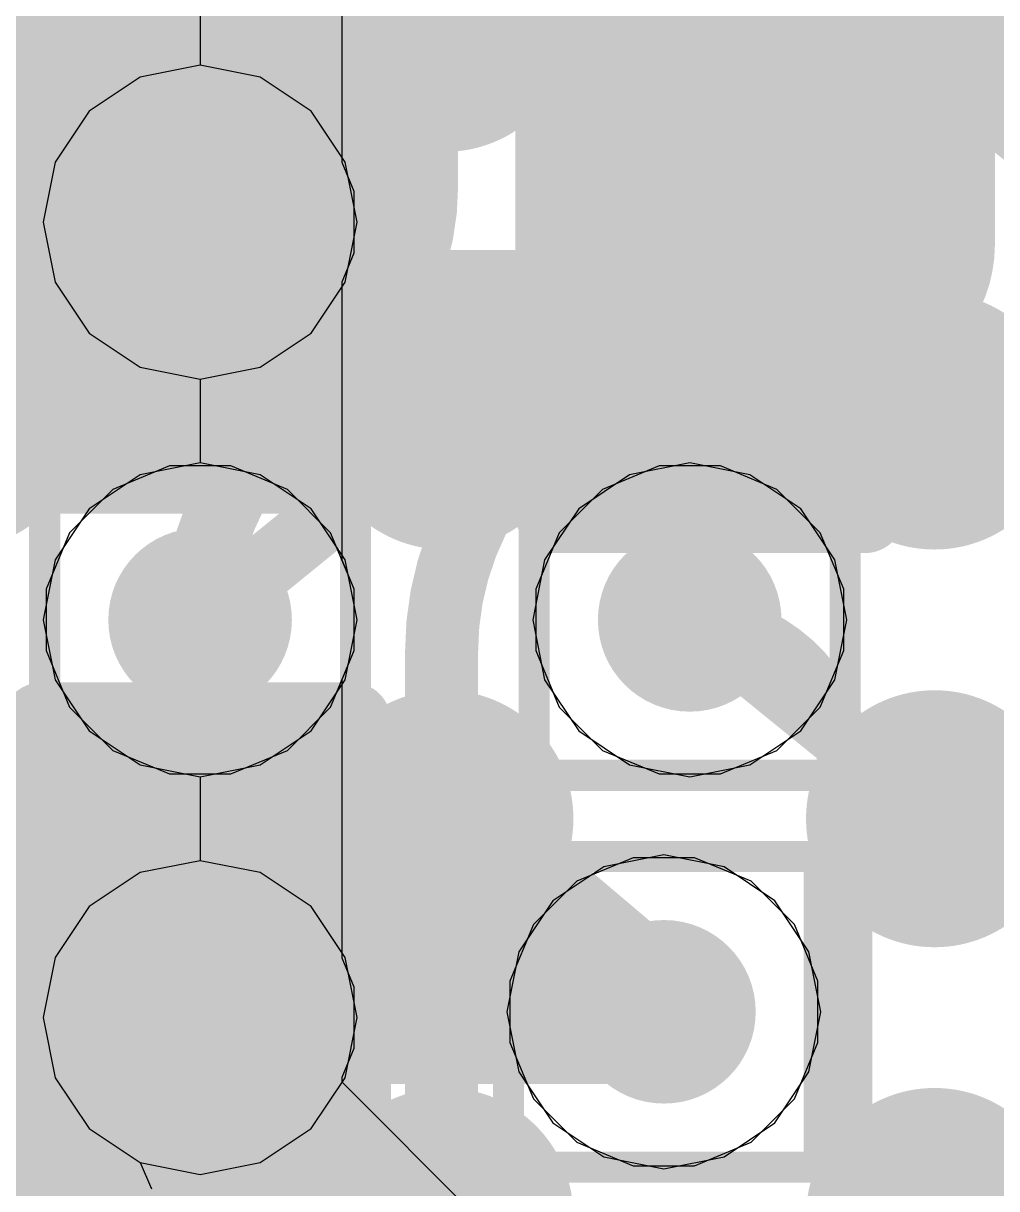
# Model space of a CAD drawing. Header units: inches. Extents: x -6 to 284, y -12 to 154.
# Drawn here: x 75.113 to 76.703, y 3.254 to 5.158 of the extents above; entities that cross this region are included whole.
import ezdxf

# ---------------------------------------------------------------- set-up
doc = ezdxf.new("R2010")
doc.units = ezdxf.units.IN
for name, color, linetype in [('Bottom Layer', 5, 'Continuous'), ('Bottom Overlay', 54, 'Continuous'), ('Bottom Paste', 16, 'Continuous'), ('Bottom Solder', 6, 'Continuous'), ('Drill Drawing', 1, 'Continuous'), ('GND-1', 16, 'Continuous'), ('GND-2', 90, 'Continuous'), ('GND-3', 216, 'Continuous'), ('GND-4', 54, 'Continuous'), ('PWR-1', 156, 'Continuous'), ('PWR-2', 130, 'Continuous'), ('Signal L1', 76, 'Continuous'), ('Signal L2', 6, 'Continuous'), ('Top Layer', 1, 'Continuous'), ('Top Paste', 8, 'Continuous'), ('Top Solder', 216, 'Continuous'), ('Via Holes', 16, 'Continuous')]:
    doc.layers.add(name, color=color, linetype=linetype)

# ---------------------------------------------------------------- blocks, each defined once
blk = doc.blocks.new('200_WFBGA__10_15__127')
at = {"layer": 'Top Layer'}
h = blk.add_hatch(color=1, dxfattribs=at)
edge = h.paths.add_edge_path()
edge.add_arc((1.1999, -3.5751), 0.16, 0, 360)
h = blk.add_hatch(color=1, dxfattribs=at)
edge = h.paths.add_edge_path()
edge.add_arc((2, -3.5751), 0.16, 0, 360)
h = blk.add_hatch(color=1, dxfattribs=at)
edge = h.paths.add_edge_path()
edge.add_arc((2.8001, -3.5751), 0.16, 0, 360)
h = blk.add_hatch(color=1, dxfattribs=at)
edge = h.paths.add_edge_path()
edge.add_arc((1.1999, -4.225), 0.16, 0, 360)
h = blk.add_hatch(color=1, dxfattribs=at)
edge = h.paths.add_edge_path()
edge.add_arc((2, -4.225), 0.16, 0, 360)
h = blk.add_hatch(color=1, dxfattribs=at)
edge = h.paths.add_edge_path()
edge.add_arc((2.8001, -4.225), 0.16, 0, 360)
h = blk.add_hatch(color=1, dxfattribs=at)
edge = h.paths.add_edge_path()
edge.add_arc((1.1999, -4.875), 0.16, 0, 360)
h = blk.add_hatch(color=1, dxfattribs=at)
edge = h.paths.add_edge_path()
edge.add_arc((2, -4.875), 0.16, 0, 360)
h = blk.add_hatch(color=1, dxfattribs=at)
edge = h.paths.add_edge_path()
edge.add_arc((2.8001, -4.875), 0.16, 0, 360)
h = blk.add_hatch(color=1, dxfattribs=at)
edge = h.paths.add_edge_path()
edge.add_arc((1.1999, -5.525), 0.16, 0, 360)
h = blk.add_hatch(color=1, dxfattribs=at)
edge = h.paths.add_edge_path()
edge.add_arc((2, -5.525), 0.16, 0, 360)
h = blk.add_hatch(color=1, dxfattribs=at)
edge = h.paths.add_edge_path()
edge.add_arc((2.8001, -5.525), 0.16, 0, 360)
at = {"layer": 'Top Paste'}
h = blk.add_hatch(color=8, dxfattribs=at)
edge = h.paths.add_edge_path()
edge.add_arc((1.1999, -3.5751), 0.16, 0, 360)
h = blk.add_hatch(color=8, dxfattribs=at)
edge = h.paths.add_edge_path()
edge.add_arc((2, -3.5751), 0.16, 0, 360)
h = blk.add_hatch(color=8, dxfattribs=at)
edge = h.paths.add_edge_path()
edge.add_arc((2.8001, -3.5751), 0.16, 0, 360)
h = blk.add_hatch(color=8, dxfattribs=at)
edge = h.paths.add_edge_path()
edge.add_arc((1.1999, -4.225), 0.16, 0, 360)
h = blk.add_hatch(color=8, dxfattribs=at)
edge = h.paths.add_edge_path()
edge.add_arc((2, -4.225), 0.16, 0, 360)
h = blk.add_hatch(color=8, dxfattribs=at)
edge = h.paths.add_edge_path()
edge.add_arc((2.8001, -4.225), 0.16, 0, 360)
h = blk.add_hatch(color=8, dxfattribs=at)
edge = h.paths.add_edge_path()
edge.add_arc((1.1999, -4.875), 0.16, 0, 360)
h = blk.add_hatch(color=8, dxfattribs=at)
edge = h.paths.add_edge_path()
edge.add_arc((2, -4.875), 0.16, 0, 360)
h = blk.add_hatch(color=8, dxfattribs=at)
edge = h.paths.add_edge_path()
edge.add_arc((2.8001, -4.875), 0.16, 0, 360)
h = blk.add_hatch(color=8, dxfattribs=at)
edge = h.paths.add_edge_path()
edge.add_arc((1.1999, -5.525), 0.16, 0, 360)
h = blk.add_hatch(color=8, dxfattribs=at)
edge = h.paths.add_edge_path()
edge.add_arc((2, -5.525), 0.16, 0, 360)
h = blk.add_hatch(color=8, dxfattribs=at)
edge = h.paths.add_edge_path()
edge.add_arc((2.8001, -5.525), 0.16, 0, 360)
at = {"layer": 'Top Solder'}
h = blk.add_hatch(color=216, dxfattribs=at)
edge = h.paths.add_edge_path()
edge.add_arc((1.1999, -3.5751), 0.21, 0, 360)
h = blk.add_hatch(color=216, dxfattribs=at)
edge = h.paths.add_edge_path()
edge.add_arc((2, -3.5751), 0.21, 0, 360)
h = blk.add_hatch(color=216, dxfattribs=at)
edge = h.paths.add_edge_path()
edge.add_arc((2.8001, -3.5751), 0.21, 0, 360)
h = blk.add_hatch(color=216, dxfattribs=at)
edge = h.paths.add_edge_path()
edge.add_arc((1.1999, -4.225), 0.21, 0, 360)
h = blk.add_hatch(color=216, dxfattribs=at)
edge = h.paths.add_edge_path()
edge.add_arc((2, -4.225), 0.21, 0, 360)
h = blk.add_hatch(color=216, dxfattribs=at)
edge = h.paths.add_edge_path()
edge.add_arc((2.8001, -4.225), 0.21, 0, 360)
h = blk.add_hatch(color=216, dxfattribs=at)
edge = h.paths.add_edge_path()
edge.add_arc((1.1999, -4.875), 0.21, 0, 360)
h = blk.add_hatch(color=216, dxfattribs=at)
edge = h.paths.add_edge_path()
edge.add_arc((2, -4.875), 0.21, 0, 360)
h = blk.add_hatch(color=216, dxfattribs=at)
edge = h.paths.add_edge_path()
edge.add_arc((2.8001, -4.875), 0.21, 0, 360)
h = blk.add_hatch(color=216, dxfattribs=at)
edge = h.paths.add_edge_path()
edge.add_arc((1.1999, -5.525), 0.21, 0, 360)
h = blk.add_hatch(color=216, dxfattribs=at)
edge = h.paths.add_edge_path()
edge.add_arc((2, -5.525), 0.21, 0, 360)
h = blk.add_hatch(color=216, dxfattribs=at)
edge = h.paths.add_edge_path()
edge.add_arc((2.8001, -5.525), 0.21, 0, 360)
blk = doc.blocks.new('C___0402_B_296')
at = {"layer": 'Bottom Layer'}
for points in [[(-0.2413, 0.3175), (-0.2413, -0.3175), (-0.6985, -0.3175), (-0.6985, 0.3175)], [(0.6985, 0.3175), (0.6985, -0.3175), (0.2413, -0.3175), (0.2413, 0.3175)]]:
    blk.add_hatch(color=5, dxfattribs=at).paths.add_polyline_path(points)
at = {"layer": 'Bottom Paste'}
for points in [[(-0.2413, 0.3175), (-0.2413, -0.3175), (-0.6985, -0.3175), (-0.6985, 0.3175)], [(0.6985, 0.3175), (0.6985, -0.3175), (0.2413, -0.3175), (0.2413, 0.3175)]]:
    blk.add_hatch(color=16, dxfattribs=at).paths.add_polyline_path(points)
at = {"layer": 'Bottom Solder'}
for points in [[(-0.1813, 0.3775), (-0.1813, -0.3775), (-0.7585, -0.3775), (-0.7585, 0.3775)], [(0.7585, 0.3775), (0.7585, -0.3775), (0.1813, -0.3775), (0.1813, 0.3775)]]:
    blk.add_hatch(color=6, dxfattribs=at).paths.add_polyline_path(points)
at = {"layer": 'Bottom Overlay'}
for points in [[(-0.7874, -0.4064, 0.127, 0.127, 0), (-0.7874, 0.4064, 0.127, 0.127, 0)], [(-0.7874, 0.4064, 0.127, 0.127, 0), (-0.2794, 0.4064, 0.127, 0.127, 0)], [(0.2794, 0.4064, 0.127, 0.127, 0), (0.7874, 0.4064, 0.127, 0.127, 0)], [(0.7874, -0.4064, 0.127, 0.127, 0), (0.7874, 0.4064, 0.127, 0.127, 0)], [(-0.7874, -0.4064, 0.127, 0.127, 0), (-0.2794, -0.4064, 0.127, 0.127, 0)], [(0.2794, -0.4064, 0.127, 0.127, 0), (0.7874, -0.4064, 0.127, 0.127, 0)]]:
    blk.add_lwpolyline(points, format="xyseb", dxfattribs=at)
for points in [[(-0.8191, 0.4064, 0.0635, 0.0635, 1), (-0.7556, 0.4064, 0.0635, 0.0635, 1)], [(-0.8191, 0.4064, 0.0635, 0.0635, 1), (-0.7556, 0.4064, 0.0635, 0.0635, 1)], [(-0.3111, 0.4064, 0.0635, 0.0635, 1), (-0.2477, 0.4064, 0.0635, 0.0635, 1)], [(0.2477, 0.4064, 0.0635, 0.0635, 1), (0.3111, 0.4064, 0.0635, 0.0635, 1)], [(0.7556, 0.4064, 0.0635, 0.0635, 1), (0.8191, 0.4064, 0.0635, 0.0635, 1)], [(0.7556, 0.4064, 0.0635, 0.0635, 1), (0.8191, 0.4064, 0.0635, 0.0635, 1)], [(-0.8191, -0.4064, 0.0635, 0.0635, 1), (-0.7556, -0.4064, 0.0635, 0.0635, 1)], [(-0.8191, -0.4064, 0.0635, 0.0635, 1), (-0.7556, -0.4064, 0.0635, 0.0635, 1)], [(-0.3111, -0.4064, 0.0635, 0.0635, 1), (-0.2477, -0.4064, 0.0635, 0.0635, 1)], [(0.2477, -0.4064, 0.0635, 0.0635, 1), (0.3111, -0.4064, 0.0635, 0.0635, 1)], [(0.7556, -0.4064, 0.0635, 0.0635, 1), (0.8191, -0.4064, 0.0635, 0.0635, 1)], [(0.7556, -0.4064, 0.0635, 0.0635, 1), (0.8191, -0.4064, 0.0635, 0.0635, 1)]]:
    blk.add_lwpolyline(points, format="xyseb", close=True, dxfattribs=at)
blk = doc.blocks.new('C___0402_B_299')
at = {"layer": 'Bottom Layer'}
for points in [[(-0.2413, 0.3175), (-0.2413, -0.3175), (-0.6985, -0.3175), (-0.6985, 0.3175)], [(0.6985, 0.3175), (0.6985, -0.3175), (0.2413, -0.3175), (0.2413, 0.3175)]]:
    blk.add_hatch(color=5, dxfattribs=at).paths.add_polyline_path(points)
at = {"layer": 'Bottom Paste'}
for points in [[(-0.2413, 0.3175), (-0.2413, -0.3175), (-0.6985, -0.3175), (-0.6985, 0.3175)], [(0.6985, 0.3175), (0.6985, -0.3175), (0.2413, -0.3175), (0.2413, 0.3175)]]:
    blk.add_hatch(color=16, dxfattribs=at).paths.add_polyline_path(points)
at = {"layer": 'Bottom Solder'}
for points in [[(-0.1813, 0.3775), (-0.1813, -0.3775), (-0.7585, -0.3775), (-0.7585, 0.3775)], [(0.7585, 0.3775), (0.7585, -0.3775), (0.1813, -0.3775), (0.1813, 0.3775)]]:
    blk.add_hatch(color=6, dxfattribs=at).paths.add_polyline_path(points)
at = {"layer": 'Bottom Overlay'}
for points in [[(-0.7874, 0.4064, 0.127, 0.127, 0), (-0.7874, -0.4064, 0.127, 0.127, 0)], [(-0.2794, 0.4064, 0.127, 0.127, 0), (-0.7874, 0.4064, 0.127, 0.127, 0)], [(0.7874, 0.4064, 0.127, 0.127, 0), (0.2794, 0.4064, 0.127, 0.127, 0)], [(0.7874, 0.4064, 0.127, 0.127, 0), (0.7874, -0.4064, 0.127, 0.127, 0)], [(-0.2794, -0.4064, 0.127, 0.127, 0), (-0.7874, -0.4064, 0.127, 0.127, 0)], [(0.7874, -0.4064, 0.127, 0.127, 0), (0.2794, -0.4064, 0.127, 0.127, 0)]]:
    blk.add_lwpolyline(points, format="xyseb", dxfattribs=at)
for points in [[(-0.8191, 0.4064, 0.0635, 0.0635, 1), (-0.7556, 0.4064, 0.0635, 0.0635, 1)], [(-0.8191, 0.4064, 0.0635, 0.0635, 1), (-0.7556, 0.4064, 0.0635, 0.0635, 1)], [(-0.3111, 0.4064, 0.0635, 0.0635, 1), (-0.2477, 0.4064, 0.0635, 0.0635, 1)], [(0.2477, 0.4064, 0.0635, 0.0635, 1), (0.3111, 0.4064, 0.0635, 0.0635, 1)], [(0.7556, 0.4064, 0.0635, 0.0635, 1), (0.8191, 0.4064, 0.0635, 0.0635, 1)], [(0.7556, 0.4064, 0.0635, 0.0635, 1), (0.8191, 0.4064, 0.0635, 0.0635, 1)], [(-0.8191, -0.4064, 0.0635, 0.0635, 1), (-0.7556, -0.4064, 0.0635, 0.0635, 1)], [(-0.8191, -0.4064, 0.0635, 0.0635, 1), (-0.7556, -0.4064, 0.0635, 0.0635, 1)], [(-0.3111, -0.4064, 0.0635, 0.0635, 1), (-0.2477, -0.4064, 0.0635, 0.0635, 1)], [(0.2477, -0.4064, 0.0635, 0.0635, 1), (0.3111, -0.4064, 0.0635, 0.0635, 1)], [(0.7556, -0.4064, 0.0635, 0.0635, 1), (0.8191, -0.4064, 0.0635, 0.0635, 1)], [(0.7556, -0.4064, 0.0635, 0.0635, 1), (0.8191, -0.4064, 0.0635, 0.0635, 1)]]:
    blk.add_lwpolyline(points, format="xyseb", close=True, dxfattribs=at)
blk = doc.blocks.new('C___0402_B_307')
at = {"layer": 'Bottom Layer'}
for points in [[(-0.2413, 0.3175), (-0.2413, -0.3175), (-0.6985, -0.3175), (-0.6985, 0.3175)], [(0.6985, 0.3175), (0.6985, -0.3175), (0.2413, -0.3175), (0.2413, 0.3175)]]:
    blk.add_hatch(color=5, dxfattribs=at).paths.add_polyline_path(points)
at = {"layer": 'Bottom Paste'}
for points in [[(-0.2413, 0.3175), (-0.2413, -0.3175), (-0.6985, -0.3175), (-0.6985, 0.3175)], [(0.6985, 0.3175), (0.6985, -0.3175), (0.2413, -0.3175), (0.2413, 0.3175)]]:
    blk.add_hatch(color=16, dxfattribs=at).paths.add_polyline_path(points)
at = {"layer": 'Bottom Solder'}
for points in [[(-0.1813, 0.3775), (-0.1813, -0.3775), (-0.7585, -0.3775), (-0.7585, 0.3775)], [(0.7585, 0.3775), (0.7585, -0.3775), (0.1813, -0.3775), (0.1813, 0.3775)]]:
    blk.add_hatch(color=6, dxfattribs=at).paths.add_polyline_path(points)
at = {"layer": 'Bottom Overlay'}
for points in [[(-0.7874, 0.4064, 0.127, 0.127, 0), (-0.7874, -0.4064, 0.127, 0.127, 0)], [(-0.2794, 0.4064, 0.127, 0.127, 0), (-0.7874, 0.4064, 0.127, 0.127, 0)], [(0.7874, 0.4064, 0.127, 0.127, 0), (0.2794, 0.4064, 0.127, 0.127, 0)], [(0.7874, 0.4064, 0.127, 0.127, 0), (0.7874, -0.4064, 0.127, 0.127, 0)], [(-0.2794, -0.4064, 0.127, 0.127, 0), (-0.7874, -0.4064, 0.127, 0.127, 0)], [(0.7874, -0.4064, 0.127, 0.127, 0), (0.2794, -0.4064, 0.127, 0.127, 0)]]:
    blk.add_lwpolyline(points, format="xyseb", dxfattribs=at)
for points in [[(-0.8191, 0.4064, 0.0635, 0.0635, 1), (-0.7556, 0.4064, 0.0635, 0.0635, 1)], [(-0.8191, 0.4064, 0.0635, 0.0635, 1), (-0.7556, 0.4064, 0.0635, 0.0635, 1)], [(-0.3111, 0.4064, 0.0635, 0.0635, 1), (-0.2477, 0.4064, 0.0635, 0.0635, 1)], [(0.2477, 0.4064, 0.0635, 0.0635, 1), (0.3111, 0.4064, 0.0635, 0.0635, 1)], [(0.7556, 0.4064, 0.0635, 0.0635, 1), (0.8191, 0.4064, 0.0635, 0.0635, 1)], [(0.7556, 0.4064, 0.0635, 0.0635, 1), (0.8191, 0.4064, 0.0635, 0.0635, 1)], [(-0.8191, -0.4064, 0.0635, 0.0635, 1), (-0.7556, -0.4064, 0.0635, 0.0635, 1)], [(-0.8191, -0.4064, 0.0635, 0.0635, 1), (-0.7556, -0.4064, 0.0635, 0.0635, 1)], [(-0.3111, -0.4064, 0.0635, 0.0635, 1), (-0.2477, -0.4064, 0.0635, 0.0635, 1)], [(0.2477, -0.4064, 0.0635, 0.0635, 1), (0.3111, -0.4064, 0.0635, 0.0635, 1)], [(0.7556, -0.4064, 0.0635, 0.0635, 1), (0.8191, -0.4064, 0.0635, 0.0635, 1)], [(0.7556, -0.4064, 0.0635, 0.0635, 1), (0.8191, -0.4064, 0.0635, 0.0635, 1)]]:
    blk.add_lwpolyline(points, format="xyseb", close=True, dxfattribs=at)

msp = doc.modelspace()

# ---------------------------------------------------------------- hatches: boundary and pattern name
at = {"layer": 'Bottom Layer'}
h = msp.add_hatch(color=5, dxfattribs=at)
edge = h.paths.add_edge_path()
edge.add_arc((75.4018, 4.8332), 0.15, 0, 360)
h = msp.add_hatch(color=5, dxfattribs=at)
edge = h.paths.add_edge_path()
edge.add_arc((75.4018, 4.1832), 0.15, 0, 360)
h = msp.add_hatch(color=5, dxfattribs=at)
edge = h.paths.add_edge_path()
edge.add_arc((76.2018, 4.1832), 0.15, 0, 360)
h = msp.add_hatch(color=5, dxfattribs=at)
edge = h.paths.add_edge_path()
edge.add_arc((75.4018, 3.5332), 0.15, 0, 360)
h = msp.add_hatch(color=5, dxfattribs=at)
edge = h.paths.add_edge_path()
edge.add_arc((76.1597, 3.5427), 0.15, 0, 360)
at = {"layer": 'GND-1'}
h = msp.add_hatch(color=16, dxfattribs=at)
edge = h.paths.add_edge_path()
edge.add_arc((75.4018, 4.8332), 0.15, 0, 360)
h = msp.add_hatch(color=16, dxfattribs=at)
edge = h.paths.add_edge_path()
edge.add_arc((75.4018, 4.1832), 0.15, 0, 360)
h = msp.add_hatch(color=16, dxfattribs=at)
edge = h.paths.add_edge_path()
edge.add_arc((76.2018, 4.1832), 0.15, 0, 360)
h = msp.add_hatch(color=16, dxfattribs=at)
edge = h.paths.add_edge_path()
edge.add_arc((75.4018, 3.5332), 0.15, 0, 360)
h = msp.add_hatch(color=16, dxfattribs=at)
edge = h.paths.add_edge_path()
edge.add_arc((76.1597, 3.5427), 0.15, 0, 360)
at = {"layer": 'GND-2'}
h = msp.add_hatch(color=90, dxfattribs=at)
edge = h.paths.add_edge_path()
edge.add_arc((75.4018, 4.8332), 0.15, 0, 360)
h = msp.add_hatch(color=90, dxfattribs=at)
edge = h.paths.add_edge_path()
edge.add_arc((75.4018, 4.1832), 0.15, 0, 360)
h = msp.add_hatch(color=90, dxfattribs=at)
edge = h.paths.add_edge_path()
edge.add_arc((76.2018, 4.1832), 0.15, 0, 360)
h = msp.add_hatch(color=90, dxfattribs=at)
edge = h.paths.add_edge_path()
edge.add_arc((75.4018, 3.5332), 0.15, 0, 360)
h = msp.add_hatch(color=90, dxfattribs=at)
edge = h.paths.add_edge_path()
edge.add_arc((76.1597, 3.5427), 0.15, 0, 360)
at = {"layer": 'GND-3'}
h = msp.add_hatch(color=216, dxfattribs=at)
edge = h.paths.add_edge_path()
edge.add_arc((75.4018, 4.8332), 0.15, 0, 360)
h = msp.add_hatch(color=216, dxfattribs=at)
edge = h.paths.add_edge_path()
edge.add_arc((75.4018, 4.1832), 0.15, 0, 360)
h = msp.add_hatch(color=216, dxfattribs=at)
edge = h.paths.add_edge_path()
edge.add_arc((76.2018, 4.1832), 0.15, 0, 360)
h = msp.add_hatch(color=216, dxfattribs=at)
edge = h.paths.add_edge_path()
edge.add_arc((75.4018, 3.5332), 0.15, 0, 360)
h = msp.add_hatch(color=216, dxfattribs=at)
edge = h.paths.add_edge_path()
edge.add_arc((76.1597, 3.5427), 0.15, 0, 360)
at = {"layer": 'GND-4'}
h = msp.add_hatch(color=54, dxfattribs=at)
edge = h.paths.add_edge_path()
edge.add_arc((75.4018, 4.8332), 0.15, 0, 360)
h = msp.add_hatch(color=54, dxfattribs=at)
edge = h.paths.add_edge_path()
edge.add_arc((75.4018, 4.1832), 0.15, 0, 360)
h = msp.add_hatch(color=54, dxfattribs=at)
edge = h.paths.add_edge_path()
edge.add_arc((76.2018, 4.1832), 0.15, 0, 360)
h = msp.add_hatch(color=54, dxfattribs=at)
edge = h.paths.add_edge_path()
edge.add_arc((75.4018, 3.5332), 0.15, 0, 360)
h = msp.add_hatch(color=54, dxfattribs=at)
edge = h.paths.add_edge_path()
edge.add_arc((76.1597, 3.5427), 0.15, 0, 360)
at = {"layer": 'PWR-1'}
h = msp.add_hatch(color=156, dxfattribs=at)
edge = h.paths.add_edge_path()
edge.add_arc((75.4018, 4.8332), 0.15, 0, 360)
h = msp.add_hatch(color=156, dxfattribs=at)
edge = h.paths.add_edge_path()
edge.add_arc((75.4018, 4.1832), 0.15, 0, 360)
h = msp.add_hatch(color=156, dxfattribs=at)
edge = h.paths.add_edge_path()
edge.add_arc((76.2018, 4.1832), 0.15, 0, 360)
h = msp.add_hatch(color=156, dxfattribs=at)
edge = h.paths.add_edge_path()
edge.add_arc((75.4018, 3.5332), 0.15, 0, 360)
h = msp.add_hatch(color=156, dxfattribs=at)
edge = h.paths.add_edge_path()
edge.add_arc((76.1597, 3.5427), 0.15, 0, 360)
at = {"layer": 'PWR-2'}
h = msp.add_hatch(color=130, dxfattribs=at)
edge = h.paths.add_edge_path()
edge.add_arc((75.4018, 4.8332), 0.15, 0, 360)
h = msp.add_hatch(color=130, dxfattribs=at)
edge = h.paths.add_edge_path()
edge.add_arc((75.4018, 4.1832), 0.15, 0, 360)
h = msp.add_hatch(color=130, dxfattribs=at)
edge = h.paths.add_edge_path()
edge.add_arc((76.2018, 4.1832), 0.15, 0, 360)
h = msp.add_hatch(color=130, dxfattribs=at)
edge = h.paths.add_edge_path()
edge.add_arc((75.4018, 3.5332), 0.15, 0, 360)
h = msp.add_hatch(color=130, dxfattribs=at)
edge = h.paths.add_edge_path()
edge.add_arc((76.1597, 3.5427), 0.15, 0, 360)
at = {"layer": 'Signal L1'}
h = msp.add_hatch(color=76, dxfattribs=at)
edge = h.paths.add_edge_path()
edge.add_arc((75.4018, 4.8332), 0.15, 0, 360)
h = msp.add_hatch(color=76, dxfattribs=at)
edge = h.paths.add_edge_path()
edge.add_arc((75.4018, 4.1832), 0.15, 0, 360)
h = msp.add_hatch(color=76, dxfattribs=at)
edge = h.paths.add_edge_path()
edge.add_arc((76.2018, 4.1832), 0.15, 0, 360)
h = msp.add_hatch(color=76, dxfattribs=at)
edge = h.paths.add_edge_path()
edge.add_arc((75.4018, 3.5332), 0.15, 0, 360)
h = msp.add_hatch(color=76, dxfattribs=at)
edge = h.paths.add_edge_path()
edge.add_arc((76.1597, 3.5427), 0.15, 0, 360)
at = {"layer": 'Signal L2'}
h = msp.add_hatch(color=6, dxfattribs=at)
edge = h.paths.add_edge_path()
edge.add_arc((75.4018, 4.8332), 0.15, 0, 360)
h = msp.add_hatch(color=6, dxfattribs=at)
edge = h.paths.add_edge_path()
edge.add_arc((75.4018, 4.1832), 0.15, 0, 360)
h = msp.add_hatch(color=6, dxfattribs=at)
edge = h.paths.add_edge_path()
edge.add_arc((76.2018, 4.1832), 0.15, 0, 360)
h = msp.add_hatch(color=6, dxfattribs=at)
edge = h.paths.add_edge_path()
edge.add_arc((75.4018, 3.5332), 0.15, 0, 360)
h = msp.add_hatch(color=6, dxfattribs=at)
edge = h.paths.add_edge_path()
edge.add_arc((76.1597, 3.5427), 0.15, 0, 360)
at = {"layer": 'Top Layer'}
h = msp.add_hatch(color=1, dxfattribs=at)
edge = h.paths.add_edge_path()
edge.add_arc((75.4018, 4.8332), 0.15, 0, 360)
h = msp.add_hatch(color=1, dxfattribs=at)
edge = h.paths.add_edge_path()
edge.add_arc((75.4018, 4.1832), 0.15, 0, 360)
h = msp.add_hatch(color=1, dxfattribs=at)
edge = h.paths.add_edge_path()
edge.add_arc((76.2018, 4.1832), 0.15, 0, 360)
h = msp.add_hatch(color=1, dxfattribs=at)
edge = h.paths.add_edge_path()
edge.add_arc((75.4018, 3.5332), 0.15, 0, 360)
h = msp.add_hatch(color=1, dxfattribs=at)
edge = h.paths.add_edge_path()
edge.add_arc((76.1597, 3.5427), 0.15, 0, 360)
at = {"layer": 'Via Holes'}
h = msp.add_hatch(color=7, dxfattribs=at)
edge = h.paths.add_edge_path()
edge.add_arc((75.4018, 4.8332), 0.075, 0, 360)
h = msp.add_hatch(color=7, dxfattribs=at)
edge = h.paths.add_edge_path()
edge.add_arc((75.4018, 4.1832), 0.075, 0, 360)
h = msp.add_hatch(color=7, dxfattribs=at)
edge = h.paths.add_edge_path()
edge.add_arc((76.2018, 4.1832), 0.075, 0, 360)
h = msp.add_hatch(color=7, dxfattribs=at)
edge = h.paths.add_edge_path()
edge.add_arc((75.4018, 3.5332), 0.075, 0, 360)
h = msp.add_hatch(color=7, dxfattribs=at)
edge = h.paths.add_edge_path()
edge.add_arc((76.1597, 3.5427), 0.075, 0, 360)

# ---------------------------------------------------------------- linework, layer by layer
at = {"layer": 'Bottom Layer'}
for points in [[(75.2956, 4.8267, 0.2032, 0.2032, 0), (75.4364, 4.686, 0.2032, 0.2032, 0)], [(75.4364, 4.686, 0.2032, 0.2032, 0), (76.335, 4.686, 0.2032, 0.2032, 0)], [(75.3327, 3.611, 0.254, 0.254, 0), (75.401, 3.5427, 0.254, 0.254, 0)], [(75.401, 3.5427, 0.254, 0.254, 0), (75.4098, 3.5515, 0.254, 0.254, 0)], [(75.4098, 3.5515, 0.254, 0.254, 0), (76.1509, 3.5515, 0.254, 0.254, 0)], [(76.1509, 3.5515, 0.254, 0.254, 0), (76.1597, 3.5427, 0.254, 0.254, 0)]]:
    msp.add_lwpolyline(points, format="xyseb", dxfattribs=at)
for points in [[(75.2448, 4.8267, 0.1016, 0.1016, 1), (75.3464, 4.8267, 0.1016, 0.1016, 1)], [(75.3856, 4.686, 0.1016, 0.1016, 1), (75.4872, 4.686, 0.1016, 0.1016, 1)], [(75.3856, 4.686, 0.1016, 0.1016, 1), (75.4872, 4.686, 0.1016, 0.1016, 1)], [(76.2842, 4.686, 0.1016, 0.1016, 1), (76.3858, 4.686, 0.1016, 0.1016, 1)], [(75.2692, 3.611, 0.127, 0.127, 1), (75.3962, 3.611, 0.127, 0.127, 1)], [(75.3463, 3.5515, 0.127, 0.127, 1), (75.4733, 3.5515, 0.127, 0.127, 1)], [(75.3463, 3.5515, 0.127, 0.127, 1), (75.4733, 3.5515, 0.127, 0.127, 1)], [(76.0874, 3.5515, 0.127, 0.127, 1), (76.2144, 3.5515, 0.127, 0.127, 1)], [(76.0874, 3.5515, 0.127, 0.127, 1), (76.2144, 3.5515, 0.127, 0.127, 1)], [(75.3375, 3.5427, 0.127, 0.127, 1), (75.4645, 3.5427, 0.127, 0.127, 1)], [(75.3375, 3.5427, 0.127, 0.127, 1), (75.4645, 3.5427, 0.127, 0.127, 1)], [(76.0962, 3.5427, 0.127, 0.127, 1), (76.2232, 3.5427, 0.127, 0.127, 1)]]:
    msp.add_lwpolyline(points, format="xyseb", close=True, dxfattribs=at)
at = {"layer": 'Drill Drawing'}
for points in [[(75.1478, 5.0872, 0.0508, 0.0508, 0), (75.6558, 5.0872, 0.0508, 0.0508, 0)], [(75.1478, 4.5792, 0.0508, 0.0508, 0), (75.1478, 5.0872, 0.0508, 0.0508, 0)], [(75.6558, 4.5792, 0.0508, 0.0508, 0), (75.6558, 5.0872, 0.0508, 0.0508, 0)], [(75.1478, 4.5792, 0.0508, 0.0508, 0), (75.6558, 4.5792, 0.0508, 0.0508, 0)], [(75.1478, 4.4372, 0.0508, 0.0508, 0), (75.6558, 4.4372, 0.0508, 0.0508, 0)], [(75.1478, 3.9292, 0.0508, 0.0508, 0), (75.1478, 4.4372, 0.0508, 0.0508, 0)], [(75.6558, 3.9292, 0.0508, 0.0508, 0), (75.6558, 4.4372, 0.0508, 0.0508, 0)], [(75.9478, 4.4372, 0.0508, 0.0508, 0), (76.4558, 4.4372, 0.0508, 0.0508, 0)], [(75.9478, 3.9292, 0.0508, 0.0508, 0), (75.9478, 4.4372, 0.0508, 0.0508, 0)], [(76.4558, 3.9292, 0.0508, 0.0508, 0), (76.4558, 4.4372, 0.0508, 0.0508, 0)], [(75.1478, 3.9292, 0.0508, 0.0508, 0), (75.6558, 3.9292, 0.0508, 0.0508, 0)], [(75.9478, 3.9292, 0.0508, 0.0508, 0), (76.4558, 3.9292, 0.0508, 0.0508, 0)], [(75.1478, 3.7872, 0.0508, 0.0508, 0), (75.6558, 3.7872, 0.0508, 0.0508, 0)], [(75.1478, 3.2792, 0.0508, 0.0508, 0), (75.1478, 3.7872, 0.0508, 0.0508, 0)], [(75.6558, 3.2792, 0.0508, 0.0508, 0), (75.6558, 3.7872, 0.0508, 0.0508, 0)], [(75.9057, 3.7967, 0.0508, 0.0508, 0), (76.4137, 3.7967, 0.0508, 0.0508, 0)], [(75.9057, 3.2887, 0.0508, 0.0508, 0), (75.9057, 3.7967, 0.0508, 0.0508, 0)], [(76.4137, 3.2887, 0.0508, 0.0508, 0), (76.4137, 3.7967, 0.0508, 0.0508, 0)], [(75.9057, 3.2887, 0.0508, 0.0508, 0), (76.4137, 3.2887, 0.0508, 0.0508, 0)], [(75.1478, 3.2792, 0.0508, 0.0508, 0), (75.6558, 3.2792, 0.0508, 0.0508, 0)]]:
    msp.add_lwpolyline(points, format="xyseb", dxfattribs=at)
for points in [[(75.1351, 5.0872, 0.0254, 0.0254, 1), (75.1605, 5.0872, 0.0254, 0.0254, 1)], [(75.1351, 5.0872, 0.0254, 0.0254, 1), (75.1605, 5.0872, 0.0254, 0.0254, 1)], [(75.6431, 5.0872, 0.0254, 0.0254, 1), (75.6685, 5.0872, 0.0254, 0.0254, 1)], [(75.6431, 5.0872, 0.0254, 0.0254, 1), (75.6685, 5.0872, 0.0254, 0.0254, 1)], [(75.1351, 4.5792, 0.0254, 0.0254, 1), (75.1605, 4.5792, 0.0254, 0.0254, 1)], [(75.1351, 4.5792, 0.0254, 0.0254, 1), (75.1605, 4.5792, 0.0254, 0.0254, 1)], [(75.6431, 4.5792, 0.0254, 0.0254, 1), (75.6685, 4.5792, 0.0254, 0.0254, 1)], [(75.6431, 4.5792, 0.0254, 0.0254, 1), (75.6685, 4.5792, 0.0254, 0.0254, 1)], [(75.1351, 4.4372, 0.0254, 0.0254, 1), (75.1605, 4.4372, 0.0254, 0.0254, 1)], [(75.1351, 4.4372, 0.0254, 0.0254, 1), (75.1605, 4.4372, 0.0254, 0.0254, 1)], [(75.6431, 4.4372, 0.0254, 0.0254, 1), (75.6685, 4.4372, 0.0254, 0.0254, 1)], [(75.6431, 4.4372, 0.0254, 0.0254, 1), (75.6685, 4.4372, 0.0254, 0.0254, 1)], [(75.9351, 4.4372, 0.0254, 0.0254, 1), (75.9605, 4.4372, 0.0254, 0.0254, 1)], [(75.9351, 4.4372, 0.0254, 0.0254, 1), (75.9605, 4.4372, 0.0254, 0.0254, 1)], [(76.4431, 4.4372, 0.0254, 0.0254, 1), (76.4685, 4.4372, 0.0254, 0.0254, 1)], [(76.4431, 4.4372, 0.0254, 0.0254, 1), (76.4685, 4.4372, 0.0254, 0.0254, 1)], [(75.1351, 3.9292, 0.0254, 0.0254, 1), (75.1605, 3.9292, 0.0254, 0.0254, 1)], [(75.1351, 3.9292, 0.0254, 0.0254, 1), (75.1605, 3.9292, 0.0254, 0.0254, 1)], [(75.6431, 3.9292, 0.0254, 0.0254, 1), (75.6685, 3.9292, 0.0254, 0.0254, 1)], [(75.6431, 3.9292, 0.0254, 0.0254, 1), (75.6685, 3.9292, 0.0254, 0.0254, 1)], [(75.9351, 3.9292, 0.0254, 0.0254, 1), (75.9605, 3.9292, 0.0254, 0.0254, 1)], [(75.9351, 3.9292, 0.0254, 0.0254, 1), (75.9605, 3.9292, 0.0254, 0.0254, 1)], [(76.4431, 3.9292, 0.0254, 0.0254, 1), (76.4685, 3.9292, 0.0254, 0.0254, 1)], [(76.4431, 3.9292, 0.0254, 0.0254, 1), (76.4685, 3.9292, 0.0254, 0.0254, 1)], [(75.1351, 3.7872, 0.0254, 0.0254, 1), (75.1605, 3.7872, 0.0254, 0.0254, 1)], [(75.1351, 3.7872, 0.0254, 0.0254, 1), (75.1605, 3.7872, 0.0254, 0.0254, 1)], [(75.6431, 3.7872, 0.0254, 0.0254, 1), (75.6685, 3.7872, 0.0254, 0.0254, 1)], [(75.6431, 3.7872, 0.0254, 0.0254, 1), (75.6685, 3.7872, 0.0254, 0.0254, 1)], [(75.893, 3.7967, 0.0254, 0.0254, 1), (75.9184, 3.7967, 0.0254, 0.0254, 1)], [(75.893, 3.7967, 0.0254, 0.0254, 1), (75.9184, 3.7967, 0.0254, 0.0254, 1)], [(76.401, 3.7967, 0.0254, 0.0254, 1), (76.4264, 3.7967, 0.0254, 0.0254, 1)], [(76.401, 3.7967, 0.0254, 0.0254, 1), (76.4264, 3.7967, 0.0254, 0.0254, 1)], [(75.893, 3.2887, 0.0254, 0.0254, 1), (75.9184, 3.2887, 0.0254, 0.0254, 1)], [(75.893, 3.2887, 0.0254, 0.0254, 1), (75.9184, 3.2887, 0.0254, 0.0254, 1)], [(76.401, 3.2887, 0.0254, 0.0254, 1), (76.4264, 3.2887, 0.0254, 0.0254, 1)], [(76.401, 3.2887, 0.0254, 0.0254, 1), (76.4264, 3.2887, 0.0254, 0.0254, 1)], [(75.1351, 3.2792, 0.0254, 0.0254, 1), (75.1605, 3.2792, 0.0254, 0.0254, 1)], [(75.1351, 3.2792, 0.0254, 0.0254, 1), (75.1605, 3.2792, 0.0254, 0.0254, 1)], [(75.6431, 3.2792, 0.0254, 0.0254, 1), (75.6685, 3.2792, 0.0254, 0.0254, 1)], [(75.6431, 3.2792, 0.0254, 0.0254, 1), (75.6685, 3.2792, 0.0254, 0.0254, 1)]]:
    msp.add_lwpolyline(points, format="xyseb", close=True, dxfattribs=at)
at = {"layer": 'GND-1'}
for p, q in [((75.3518, 4.4348), (75.2593, 4.3965)), ((75.4519, 4.4348), (75.3518, 4.4348)), ((75.5444, 4.3965), (75.4519, 4.4348)), ((76.1518, 4.4348), (76.0593, 4.3965)), ((76.2519, 4.4348), (76.1518, 4.4348)), ((76.3444, 4.3965), (76.2519, 4.4348)), ((75.2593, 4.3965), (75.1885, 4.3257)), ((75.6151, 4.3257), (75.5444, 4.3965)), ((76.0593, 4.3965), (75.9885, 4.3257)), ((76.4151, 4.3257), (76.3444, 4.3965)), ((75.1885, 4.3257), (75.1502, 4.2332)), ((75.6534, 4.2332), (75.6151, 4.3257)), ((75.9885, 4.3257), (75.9502, 4.2332)), ((76.4534, 4.2332), (76.4151, 4.3257)), ((75.1502, 4.2332), (75.1502, 4.1331)), ((75.6534, 4.1331), (75.6534, 4.2332)), ((75.9502, 4.2332), (75.9502, 4.1331)), ((76.4534, 4.1331), (76.4534, 4.2332)), ((75.1502, 4.1331), (75.1885, 4.0407)), ((75.6151, 4.0407), (75.6534, 4.1331)), ((75.9502, 4.1331), (75.9885, 4.0407)), ((76.4151, 4.0407), (76.4534, 4.1331)), ((75.1885, 4.0407), (75.2593, 3.9699)), ((75.5444, 3.9699), (75.6151, 4.0407)), ((75.9885, 4.0407), (76.0593, 3.9699)), ((76.3444, 3.9699), (76.4151, 4.0407)), ((75.2593, 3.9699), (75.3518, 3.9316)), ((75.4519, 3.9316), (75.5444, 3.9699)), ((76.0593, 3.9699), (76.1518, 3.9316)), ((76.2519, 3.9316), (76.3444, 3.9699)), ((75.3518, 3.9316), (75.4519, 3.9316)), ((76.1518, 3.9316), (76.2519, 3.9316))]:
    msp.add_line(p, q, dxfattribs=at)
at = {"layer": 'GND-2'}
for p, q in [((75.3518, 4.4348), (75.2593, 4.3965)), ((75.4519, 4.4348), (75.3518, 4.4348)), ((75.5444, 4.3965), (75.4519, 4.4348)), ((76.1518, 4.4348), (76.0593, 4.3965)), ((76.2519, 4.4348), (76.1518, 4.4348)), ((76.3444, 4.3965), (76.2519, 4.4348)), ((75.2593, 4.3965), (75.1885, 4.3257)), ((75.6151, 4.3257), (75.5444, 4.3965)), ((76.0593, 4.3965), (75.9885, 4.3257)), ((76.4151, 4.3257), (76.3444, 4.3965)), ((75.1885, 4.3257), (75.1502, 4.2332)), ((75.6534, 4.2332), (75.6151, 4.3257)), ((75.9885, 4.3257), (75.9502, 4.2332)), ((76.4534, 4.2332), (76.4151, 4.3257)), ((75.1502, 4.2332), (75.1502, 4.1331)), ((75.6534, 4.1331), (75.6534, 4.2332)), ((75.9502, 4.2332), (75.9502, 4.1331)), ((76.4534, 4.1331), (76.4534, 4.2332)), ((75.1502, 4.1331), (75.1885, 4.0407)), ((75.6151, 4.0407), (75.6534, 4.1331)), ((75.9502, 4.1331), (75.9885, 4.0407)), ((76.4151, 4.0407), (76.4534, 4.1331)), ((75.1885, 4.0407), (75.2593, 3.9699)), ((75.5444, 3.9699), (75.6151, 4.0407)), ((75.9885, 4.0407), (76.0593, 3.9699)), ((76.3444, 3.9699), (76.4151, 4.0407)), ((75.2593, 3.9699), (75.3518, 3.9316)), ((75.4519, 3.9316), (75.5444, 3.9699)), ((76.0593, 3.9699), (76.1518, 3.9316)), ((76.2519, 3.9316), (76.3444, 3.9699)), ((75.3518, 3.9316), (75.4519, 3.9316)), ((76.1518, 3.9316), (76.2519, 3.9316))]:
    msp.add_line(p, q, dxfattribs=at)
at = {"layer": 'GND-3'}
for p, q in [((75.3518, 4.4348), (75.2593, 4.3965)), ((75.4519, 4.4348), (75.3518, 4.4348)), ((75.5444, 4.3965), (75.4519, 4.4348)), ((76.1518, 4.4348), (76.0593, 4.3965)), ((76.2519, 4.4348), (76.1518, 4.4348)), ((76.3444, 4.3965), (76.2519, 4.4348)), ((75.2593, 4.3965), (75.1885, 4.3257)), ((75.6151, 4.3257), (75.5444, 4.3965)), ((76.0593, 4.3965), (75.9885, 4.3257)), ((76.4151, 4.3257), (76.3444, 4.3965)), ((75.1885, 4.3257), (75.1502, 4.2332)), ((75.6534, 4.2332), (75.6151, 4.3257)), ((75.9885, 4.3257), (75.9502, 4.2332)), ((76.4534, 4.2332), (76.4151, 4.3257)), ((75.1502, 4.2332), (75.1502, 4.1331)), ((75.6534, 4.1331), (75.6534, 4.2332)), ((75.9502, 4.2332), (75.9502, 4.1331)), ((76.4534, 4.1331), (76.4534, 4.2332)), ((75.1502, 4.1331), (75.1885, 4.0407)), ((75.6151, 4.0407), (75.6534, 4.1331)), ((75.9502, 4.1331), (75.9885, 4.0407)), ((76.4151, 4.0407), (76.4534, 4.1331)), ((75.1885, 4.0407), (75.2593, 3.9699)), ((75.5444, 3.9699), (75.6151, 4.0407)), ((75.9885, 4.0407), (76.0593, 3.9699)), ((76.3444, 3.9699), (76.4151, 4.0407)), ((75.2593, 3.9699), (75.3518, 3.9316)), ((75.4519, 3.9316), (75.5444, 3.9699)), ((76.0593, 3.9699), (76.1518, 3.9316)), ((76.2519, 3.9316), (76.3444, 3.9699)), ((75.3518, 3.9316), (75.4519, 3.9316)), ((76.1518, 3.9316), (76.2519, 3.9316))]:
    msp.add_line(p, q, dxfattribs=at)
at = {"layer": 'GND-4'}
for p, q in [((75.3518, 4.4348), (75.2593, 4.3965)), ((75.4519, 4.4348), (75.3518, 4.4348)), ((75.5444, 4.3965), (75.4519, 4.4348)), ((76.1518, 4.4348), (76.0593, 4.3965)), ((76.2519, 4.4348), (76.1518, 4.4348)), ((76.3444, 4.3965), (76.2519, 4.4348)), ((75.2593, 4.3965), (75.1885, 4.3257)), ((75.6151, 4.3257), (75.5444, 4.3965)), ((76.0593, 4.3965), (75.9885, 4.3257)), ((76.4151, 4.3257), (76.3444, 4.3965)), ((75.1885, 4.3257), (75.1502, 4.2332)), ((75.6534, 4.2332), (75.6151, 4.3257)), ((75.9885, 4.3257), (75.9502, 4.2332)), ((76.4534, 4.2332), (76.4151, 4.3257)), ((75.1502, 4.2332), (75.1502, 4.1331)), ((75.6534, 4.1331), (75.6534, 4.2332)), ((75.9502, 4.2332), (75.9502, 4.1331)), ((76.4534, 4.1331), (76.4534, 4.2332)), ((75.1502, 4.1331), (75.1885, 4.0407)), ((75.6151, 4.0407), (75.6534, 4.1331)), ((75.9502, 4.1331), (75.9885, 4.0407)), ((76.4151, 4.0407), (76.4534, 4.1331)), ((75.1885, 4.0407), (75.2593, 3.9699)), ((75.5444, 3.9699), (75.6151, 4.0407)), ((75.9885, 4.0407), (76.0593, 3.9699)), ((76.3444, 3.9699), (76.4151, 4.0407)), ((75.2593, 3.9699), (75.3518, 3.9316)), ((75.4519, 3.9316), (75.5444, 3.9699)), ((76.0593, 3.9699), (76.1518, 3.9316)), ((76.2519, 3.9316), (76.3444, 3.9699)), ((75.3518, 3.9316), (75.4519, 3.9316)), ((76.1518, 3.9316), (76.2519, 3.9316))]:
    msp.add_line(p, q, dxfattribs=at)
at = {"layer": 'PWR-1'}
for p, q in [((75.6338, 4.9306), (75.6338, 5.3857)), ((75.4018, 5.2266), (75.4018, 5.0897)), ((75.4018, 5.0897), (75.3037, 5.0702)), ((75.4018, 5.0897), (75.4018, 5.0897)), ((75.3037, 5.0702), (75.2204, 5.0146)), ((75.2204, 5.0146), (75.1648, 4.9313)), ((75.1648, 4.9313), (75.1453, 4.8332)), ((75.6534, 4.8832), (75.6338, 4.9306)), ((75.6534, 4.7831), (75.6534, 4.8832)), ((75.1453, 4.8332), (75.1648, 4.735)), ((75.6338, 4.7357), (75.6534, 4.7831)), ((75.1648, 4.735), (75.2204, 4.6518)), ((75.6338, 4.2806), (75.6338, 4.7357)), ((75.2204, 4.6518), (75.3037, 4.5962)), ((75.3037, 4.5962), (75.4018, 4.5766)), ((75.4018, 4.5766), (75.4018, 4.5766)), ((75.4018, 4.5766), (75.4018, 4.4397)), ((75.4018, 4.4397), (75.3037, 4.4202)), ((75.3037, 4.4202), (75.2204, 4.3646)), ((76.1518, 4.4348), (76.0593, 4.3965)), ((76.2519, 4.4348), (76.1518, 4.4348)), ((76.3444, 4.3965), (76.2519, 4.4348)), ((76.0593, 4.3965), (75.9885, 4.3257)), ((76.4151, 4.3257), (76.3444, 4.3965)), ((75.2204, 4.3646), (75.1648, 4.2813)), ((75.9885, 4.3257), (75.9502, 4.2332)), ((76.4534, 4.2332), (76.4151, 4.3257)), ((75.1648, 4.2813), (75.1453, 4.1832)), ((75.6534, 4.2332), (75.6338, 4.2806)), ((75.6534, 4.1331), (75.6534, 4.2332)), ((75.9502, 4.2332), (75.9502, 4.1331)), ((76.4534, 4.1331), (76.4534, 4.2332)), ((75.1453, 4.1832), (75.1648, 4.085)), ((75.6338, 4.0857), (75.6534, 4.1331)), ((75.9502, 4.1331), (75.9885, 4.0407)), ((76.4151, 4.0407), (76.4534, 4.1331)), ((75.1648, 4.085), (75.2204, 4.0018)), ((75.6338, 3.6306), (75.6338, 4.0857)), ((75.9885, 4.0407), (76.0593, 3.9699)), ((76.3444, 3.9699), (76.4151, 4.0407)), ((75.2204, 4.0018), (75.3037, 3.9462)), ((76.0593, 3.9699), (76.1518, 3.9316)), ((76.2519, 3.9316), (76.3444, 3.9699)), ((75.3037, 3.9462), (75.4018, 3.9266)), ((75.4018, 3.9266), (75.4018, 3.7897)), ((76.1518, 3.9316), (76.2519, 3.9316)), ((76.1097, 3.7943), (76.0172, 3.756)), ((76.2098, 3.7943), (76.1097, 3.7943)), ((76.3023, 3.756), (76.2098, 3.7943)), ((75.4018, 3.7897), (75.3037, 3.7702)), ((75.4018, 3.7897), (75.4018, 3.7897)), ((75.3037, 3.7702), (75.2204, 3.7146)), ((76.0172, 3.756), (75.9464, 3.6853)), ((76.373, 3.6853), (76.3023, 3.756)), ((75.2204, 3.7146), (75.1648, 3.6313)), ((75.9464, 3.6853), (75.9081, 3.5928)), ((76.4113, 3.5928), (76.373, 3.6853)), ((75.1648, 3.6313), (75.1453, 3.5332)), ((75.6534, 3.5832), (75.6338, 3.6306)), ((75.6534, 3.4831), (75.6534, 3.5832)), ((75.9081, 3.5928), (75.9081, 3.4927)), ((76.4113, 3.4927), (76.4113, 3.5928)), ((75.1453, 3.5332), (75.1648, 3.435)), ((75.9081, 3.4927), (75.9464, 3.4002)), ((76.373, 3.4002), (76.4113, 3.4927)), ((75.6338, 3.4357), (75.6534, 3.4831)), ((75.1648, 3.435), (75.2204, 3.3518)), ((75.6338, 3.4276), (75.6338, 3.4357)), ((75.9297, 3.1317), (75.6338, 3.4276)), ((75.9464, 3.4002), (76.0172, 3.3294)), ((76.3023, 3.3294), (76.373, 3.4002)), ((75.2204, 3.3518), (75.3037, 3.2962)), ((76.0172, 3.3294), (76.1097, 3.2911)), ((76.2098, 3.2911), (76.3023, 3.3294)), ((75.3037, 3.2962), (75.3226, 3.2535)), ((76.1097, 3.2911), (76.2098, 3.2911))]:
    msp.add_line(p, q, dxfattribs=at)
at = {"layer": 'PWR-2'}
for p, q in [((75.4018, 5.0897), (75.3037, 5.0702)), ((75.5, 5.0702), (75.4018, 5.0897)), ((75.3037, 5.0702), (75.2204, 5.0146)), ((75.5832, 5.0146), (75.5, 5.0702)), ((75.2204, 5.0146), (75.1648, 4.9313)), ((75.6388, 4.9313), (75.5832, 5.0146)), ((75.1648, 4.9313), (75.1453, 4.8332)), ((75.6584, 4.8332), (75.6388, 4.9313)), ((75.1453, 4.8332), (75.1648, 4.735)), ((75.6388, 4.735), (75.6584, 4.8332)), ((75.1648, 4.735), (75.2204, 4.6518)), ((75.5832, 4.6518), (75.6388, 4.735)), ((75.2204, 4.6518), (75.3037, 4.5962)), ((75.5, 4.5962), (75.5832, 4.6518)), ((75.3037, 4.5962), (75.4018, 4.5766)), ((75.4018, 4.5766), (75.5, 4.5962)), ((75.4018, 4.4397), (75.3037, 4.4202)), ((75.5, 4.4202), (75.4018, 4.4397)), ((76.2018, 4.4397), (76.1037, 4.4202)), ((76.3, 4.4202), (76.2018, 4.4397)), ((75.3037, 4.4202), (75.2204, 4.3646)), ((75.5832, 4.3646), (75.5, 4.4202)), ((76.1037, 4.4202), (76.0204, 4.3646)), ((76.3832, 4.3646), (76.3, 4.4202)), ((75.2204, 4.3646), (75.1648, 4.2813)), ((75.6388, 4.2813), (75.5832, 4.3646)), ((76.0204, 4.3646), (75.9648, 4.2814)), ((76.4388, 4.2814), (76.3832, 4.3646)), ((75.1648, 4.2813), (75.1453, 4.1832)), ((75.6584, 4.1832), (75.6388, 4.2813)), ((75.9648, 4.2814), (75.9453, 4.1832)), ((76.4584, 4.1832), (76.4388, 4.2814)), ((75.1453, 4.1832), (75.1648, 4.085)), ((75.6388, 4.085), (75.6584, 4.1832)), ((75.9453, 4.1832), (75.9648, 4.085)), ((76.4388, 4.085), (76.4584, 4.1832)), ((75.1648, 4.085), (75.2204, 4.0018)), ((75.5832, 4.0018), (75.6388, 4.085)), ((75.9648, 4.085), (76.0204, 4.0018)), ((76.3832, 4.0018), (76.4388, 4.085)), ((75.2204, 4.0018), (75.3037, 3.9462)), ((75.5, 3.9462), (75.5832, 4.0018)), ((76.0204, 4.0018), (76.1037, 3.9462)), ((76.3, 3.9462), (76.3832, 4.0018)), ((75.3037, 3.9462), (75.4018, 3.9266)), ((75.4018, 3.9266), (75.5, 3.9462)), ((76.1037, 3.9462), (76.2018, 3.9267)), ((76.2018, 3.9267), (76.3, 3.9462)), ((76.1597, 3.7993), (76.0616, 3.7797)), ((76.2579, 3.7797), (76.1597, 3.7993)), ((75.4018, 3.7897), (75.3037, 3.7702)), ((75.5, 3.7702), (75.4018, 3.7897)), ((76.0616, 3.7797), (75.9783, 3.7241)), ((76.3411, 3.7241), (76.2579, 3.7797)), ((75.3037, 3.7702), (75.2204, 3.7146)), ((75.5832, 3.7146), (75.5, 3.7702)), ((75.2204, 3.7146), (75.1648, 3.6313)), ((75.6388, 3.6313), (75.5832, 3.7146)), ((75.9783, 3.7241), (75.9227, 3.6409)), ((76.3967, 3.6409), (76.3411, 3.7241)), ((75.9227, 3.6409), (75.9032, 3.5427)), ((76.4163, 3.5427), (76.3967, 3.6409)), ((75.1648, 3.6313), (75.1453, 3.5332)), ((75.6584, 3.5332), (75.6388, 3.6313)), ((75.9032, 3.5427), (75.9227, 3.4446)), ((76.3967, 3.4446), (76.4163, 3.5427)), ((75.1453, 3.5332), (75.1648, 3.435)), ((75.6388, 3.435), (75.6584, 3.5332)), ((75.1648, 3.435), (75.2204, 3.3518)), ((75.5832, 3.3518), (75.6388, 3.435)), ((75.9227, 3.4446), (75.9783, 3.3613)), ((76.3411, 3.3613), (76.3967, 3.4446)), ((75.9783, 3.3613), (76.0616, 3.3057)), ((76.2579, 3.3057), (76.3411, 3.3613)), ((75.2204, 3.3518), (75.3037, 3.2962)), ((75.5, 3.2962), (75.5832, 3.3518)), ((75.3037, 3.2962), (75.4018, 3.2766)), ((75.4018, 3.2766), (75.5, 3.2962)), ((76.0616, 3.3057), (76.1597, 3.2862)), ((76.1597, 3.2862), (76.2579, 3.3057))]:
    msp.add_line(p, q, dxfattribs=at)
at = {"layer": 'Signal L2'}
for points in [[(76.6408, 4.7963, 0.1194, 0.1194, 0), (76.6408, 5.6107, 0.1194, 0.1194, 0)], [(75.7637, 4.8914, 0.1194, 0.1194, 0), (75.7637, 5.5014, 0.1194, 0.1194, 0)], [(75.7637, 4.8914, 0.1194, 0.1194, -0.198759), (75.6504, 4.6175, 0.1194, 0.1194, 0)], [(76.6408, 4.7963, 0.1194, 0.1194, -0.414214), (76.4643, 4.6198, 0.1194, 0.1194, 0)], [(75.5332, 4.5004, 0.1194, 0.1194, 0), (75.6504, 4.6175, 0.1194, 0.1194, 0)], [(75.7964, 4.1313, 0.1194, 0.1194, -0.414214), (76.2849, 4.6198, 0.1194, 0.1194, 0)], [(76.2849, 4.6198, 0.1194, 0.1194, 0), (76.4643, 4.6198, 0.1194, 0.1194, 0)], [(75.4018, 4.1832, 0.1194, 0.1194, -0.198823), (75.5331, 4.5003, 0.1194, 0.1194, 0)], [(75.5331, 4.5003, 0.1194, 0.1194, 0), (75.5332, 4.5004, 0.1194, 0.1194, 0)], [(75.5331, 4.5003, 0.1194, 0.1194, -0.000086), (75.5332, 4.5004, 0.1194, 0.1194, 0)], [(76.2018, 4.1832, 0.0889, 0.0889, -0.414214), (76.4558, 3.9292, 0.0889, 0.0889, 0)], [(75.7964, 3.4001, 0.1194, 0.1194, 0), (75.7964, 4.1313, 0.1194, 0.1194, 0)], [(76.4558, 2.8181, 0.0889, 0.0889, 0), (76.4558, 3.9292, 0.0889, 0.0889, 0)], [(75.7964, 3.399, 0.1194, 0.1194, 0), (75.7964, 3.4001, 0.1194, 0.1194, 0)], [(75.8918, 3.1696, 0.1194, 0.1194, -0.199663), (75.7964, 3.399, 0.1194, 0.1194, 0)]]:
    msp.add_lwpolyline(points, format="xyseb", dxfattribs=at)
for points in [[(75.7339, 4.8914, 0.0597, 0.0597, 1), (75.7936, 4.8914, 0.0597, 0.0597, 1)], [(75.7339, 4.8914, 0.0597, 0.0597, 1), (75.7936, 4.8914, 0.0597, 0.0597, 1)], [(76.611, 4.7963, 0.0597, 0.0597, 1), (76.6707, 4.7963, 0.0597, 0.0597, 1)], [(76.611, 4.7963, 0.0597, 0.0597, 1), (76.6707, 4.7963, 0.0597, 0.0597, 1)], [(75.6205, 4.6175, 0.0597, 0.0597, 1), (75.6802, 4.6175, 0.0597, 0.0597, 1)], [(75.6205, 4.6175, 0.0597, 0.0597, 1), (75.6802, 4.6175, 0.0597, 0.0597, 1)], [(76.255, 4.6198, 0.0597, 0.0597, 1), (76.3147, 4.6198, 0.0597, 0.0597, 1)], [(76.255, 4.6198, 0.0597, 0.0597, 1), (76.3147, 4.6198, 0.0597, 0.0597, 1)], [(76.4345, 4.6198, 0.0597, 0.0597, 1), (76.4942, 4.6198, 0.0597, 0.0597, 1)], [(76.4345, 4.6198, 0.0597, 0.0597, 1), (76.4942, 4.6198, 0.0597, 0.0597, 1)], [(75.5033, 4.5003, 0.0597, 0.0597, 1), (75.563, 4.5003, 0.0597, 0.0597, 1)], [(75.5033, 4.5003, 0.0597, 0.0597, 1), (75.563, 4.5003, 0.0597, 0.0597, 1)], [(75.5033, 4.5003, 0.0597, 0.0597, 1), (75.563, 4.5003, 0.0597, 0.0597, 1)], [(75.5034, 4.5004, 0.0597, 0.0597, 1), (75.5631, 4.5004, 0.0597, 0.0597, 1)], [(75.5034, 4.5004, 0.0597, 0.0597, 1), (75.5631, 4.5004, 0.0597, 0.0597, 1)], [(75.5034, 4.5004, 0.0597, 0.0597, 1), (75.5631, 4.5004, 0.0597, 0.0597, 1)], [(75.372, 4.1832, 0.0597, 0.0597, 1), (75.4317, 4.1832, 0.0597, 0.0597, 1)], [(76.1796, 4.1832, 0.0445, 0.0445, 1), (76.2241, 4.1832, 0.0445, 0.0445, 1)], [(75.7666, 4.1313, 0.0597, 0.0597, 1), (75.8262, 4.1313, 0.0597, 0.0597, 1)], [(75.7666, 4.1313, 0.0597, 0.0597, 1), (75.8262, 4.1313, 0.0597, 0.0597, 1)], [(76.4336, 3.9292, 0.0445, 0.0445, 1), (76.478, 3.9292, 0.0445, 0.0445, 1)], [(76.4336, 3.9292, 0.0445, 0.0445, 1), (76.478, 3.9292, 0.0445, 0.0445, 1)], [(75.7666, 3.4001, 0.0597, 0.0597, 1), (75.8262, 3.4001, 0.0597, 0.0597, 1)], [(75.7666, 3.4001, 0.0597, 0.0597, 1), (75.8262, 3.4001, 0.0597, 0.0597, 1)], [(75.7665, 3.399, 0.0597, 0.0597, 1), (75.8262, 3.399, 0.0597, 0.0597, 1)], [(75.7665, 3.399, 0.0597, 0.0597, 1), (75.8262, 3.399, 0.0597, 0.0597, 1)]]:
    msp.add_lwpolyline(points, format="xyseb", close=True, dxfattribs=at)
at = {"layer": 'Top Layer'}
for points in [[(75.4018, 5.4832, 0.1067, 0.1067, 0), (75.8018, 5.1582, 0.1067, 0.1067, 0)], [(76.6018, 5.1582, 0.2032, 0.2032, 0), (77.0018, 4.8332, 0.2032, 0.2032, 0)], [(75.0018, 4.5082, 0.2032, 0.2032, 0), (75.4018, 4.8332, 0.2032, 0.2032, 0)], [(75.4018, 4.1832, 0.1067, 0.1067, 0), (75.8018, 4.5082, 0.1067, 0.1067, 0)], [(76.6018, 4.5082, 0.0889, 0.0889, 0), (77.0018, 4.1832, 0.0889, 0.0889, 0)], [(76.2018, 4.1832, 0.0889, 0.0889, 0), (76.6018, 3.8582, 0.0889, 0.0889, 0)], [(75.8018, 3.8582, 0.1778, 0.1778, 0), (76.1658, 3.5499, 0.1778, 0.1778, 0)], [(76.1658, 3.5488, 0.1778, 0.1778, 0), (76.1658, 3.5499, 0.1778, 0.1778, 0)], [(75.0018, 3.2082, 0.2032, 0.2032, 0), (75.4018, 3.5332, 0.2032, 0.2032, 0)], [(76.1597, 3.5427, 0.1778, 0.1778, 0), (76.1658, 3.5488, 0.1778, 0.1778, 0)], [(75.8018, 3.2082, 0.1067, 0.1067, 0), (76.1585, 2.9002, 0.1067, 0.1067, 0)], [(76.6018, 3.2082, 0.1067, 0.1067, 0), (77.0439, 2.8839, 0.1067, 0.1067, 0)]]:
    msp.add_lwpolyline(points, format="xyseb", dxfattribs=at)
for points in [[(76.551, 5.1582, 0.1016, 0.1016, 1), (76.6526, 5.1582, 0.1016, 0.1016, 1)], [(75.7752, 5.1582, 0.0533, 0.0533, 1), (75.8285, 5.1582, 0.0533, 0.0533, 1)], [(75.351, 4.8332, 0.1016, 0.1016, 1), (75.4526, 4.8332, 0.1016, 0.1016, 1)], [(75.7752, 4.5082, 0.0533, 0.0533, 1), (75.8285, 4.5082, 0.0533, 0.0533, 1)], [(76.5796, 4.5082, 0.0445, 0.0445, 1), (76.6241, 4.5082, 0.0445, 0.0445, 1)], [(75.3752, 4.1832, 0.0533, 0.0533, 1), (75.4285, 4.1832, 0.0533, 0.0533, 1)], [(76.1796, 4.1832, 0.0445, 0.0445, 1), (76.2241, 4.1832, 0.0445, 0.0445, 1)], [(75.7574, 3.8582, 0.0889, 0.0889, 1), (75.8463, 3.8582, 0.0889, 0.0889, 1)], [(76.5796, 3.8582, 0.0445, 0.0445, 1), (76.6241, 3.8582, 0.0445, 0.0445, 1)], [(76.1213, 3.5499, 0.0889, 0.0889, 1), (76.2102, 3.5499, 0.0889, 0.0889, 1)], [(76.1213, 3.5499, 0.0889, 0.0889, 1), (76.2102, 3.5499, 0.0889, 0.0889, 1)], [(75.351, 3.5332, 0.1016, 0.1016, 1), (75.4526, 3.5332, 0.1016, 0.1016, 1)], [(76.1153, 3.5427, 0.0889, 0.0889, 1), (76.2042, 3.5427, 0.0889, 0.0889, 1)], [(76.1213, 3.5488, 0.0889, 0.0889, 1), (76.2102, 3.5488, 0.0889, 0.0889, 1)], [(76.1213, 3.5488, 0.0889, 0.0889, 1), (76.2102, 3.5488, 0.0889, 0.0889, 1)], [(75.7752, 3.2082, 0.0533, 0.0533, 1), (75.8285, 3.2082, 0.0533, 0.0533, 1)], [(76.5752, 3.2082, 0.0533, 0.0533, 1), (76.6285, 3.2082, 0.0533, 0.0533, 1)]]:
    msp.add_lwpolyline(points, format="xyseb", close=True, dxfattribs=at)

# ---------------------------------------------------------------- block references
for name, p in [('200_WFBGA__10_15__127', (73.8018, 8.7332)), ('C___0402_B_296', (76.7678, 4.7622))]:
    msp.add_blockref(name, p)
at = {"rotation": 180}
for name, p in [('C___0402_B_307', (74.8628, 4.8267)), ('C___0402_B_299', (74.8628, 3.611))]:
    msp.add_blockref(name, p, dxfattribs=at)

doc.saveas('drawing.dxf')
